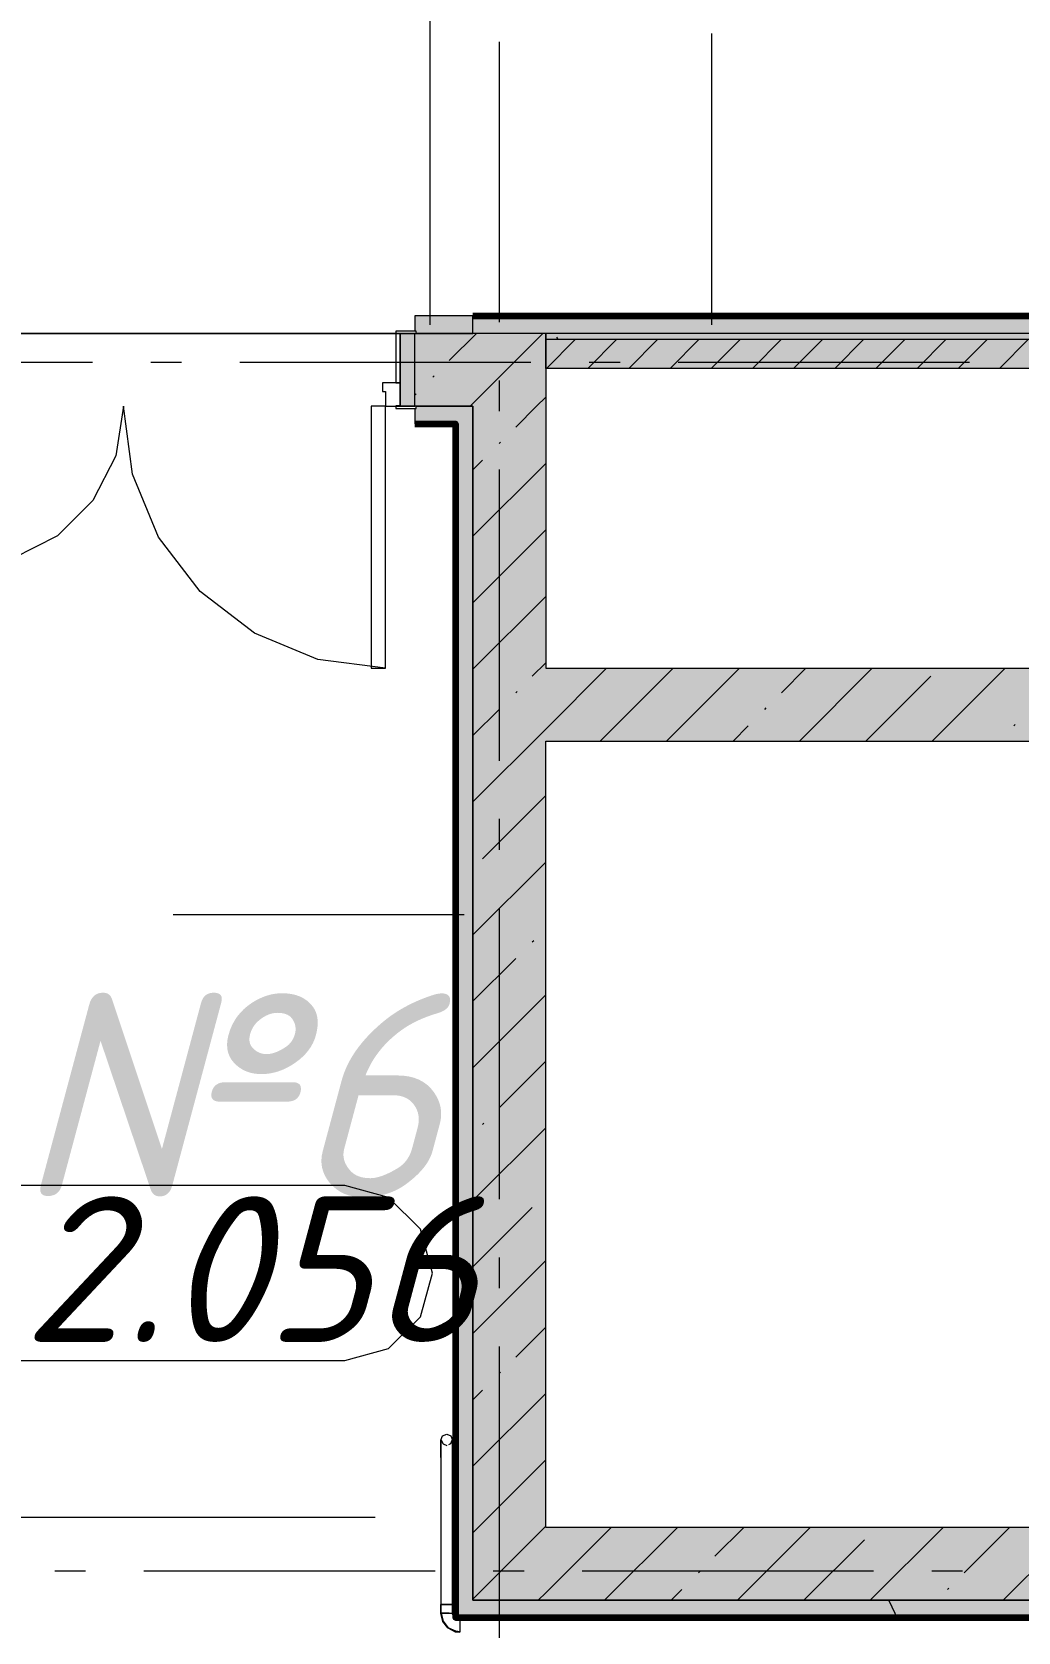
# Model space of a CAD drawing. Header units: millimetres. Extents: x -537608 to 253996, y -217170 to 186033.
# Drawn here: x -367516 to -364129, y -52760 to -47266 of the extents above; entities that cross this region are included whole.
import ezdxf

# ---------------------------------------------------------------- set-up
doc = ezdxf.new("R2010")
doc.units = ezdxf.units.MM
doc.layers.add('16) Лак 1.6м', color=160, linetype='Continuous', lineweight=90)
doc.layers.add('PDF _Геометрия', color=7, linetype='Continuous')
doc.layers.add('PDF _Текст', color=7, linetype='Continuous')
doc.layers.add('PDF _Сплошная заливка', color=7, linetype='Continuous', true_color=0xffffff)
doc.styles.add('PDF ISOCPEUR Italic', font='isocpeui.ttf')

msp = doc.modelspace()

# ---------------------------------------------------------------- hatches: boundary and pattern name
at = {"layer": 'PDF _Сплошная заливка', "true_color": 0x93bf4f, "transparency": 33554559}
h = msp.add_hatch(color=73, dxfattribs=at)
h.paths.add_polyline_path([(-366196.372, -48300.6672), (-366001.3746, -48300.6672), (-366001.3746, -48240.6687), (-366201.3754, -48240.6687), (-366201.3754, -48292.669), (-366196.372, -48292.669), (-366196.372, -48299.1687)], flags=0)
h.paths.add_polyline_path([(-367856.3774, -48300.6672), (-367852.7087, -48292.669), (-367851.3739, -48292.669), (-367851.3739, -48240.6687), (-367861.3722, -48240.6687), (-367861.3722, -48300.6672)], flags=0)
at = {"layer": 'PDF _Сплошная заливка', "true_color": 0xff7d7d, "transparency": 33554559}
msp.add_hatch(color=11, dxfattribs=at).paths.add_polyline_path([(-362661.3758, -48300.6672), (-362661.3758, -48240.6687), (-366001.3746, -48240.6687), (-366001.3746, -48300.6672), (-363319.2067, -48300.6672)])
at = {"layer": 'PDF _Сплошная заливка', "transparency": 33554559}
h = msp.add_hatch(color=256, dxfattribs=at)
h.paths.add_polyline_path([(-366196.372, -48550.6683), (-365751.3735, -48550.6683), (-365751.3735, -48300.6672), (-366201.3754, -48300.6672), (-366201.3754, -48550.6683)], flags=0)
h.paths.add_polyline_path([(-367856.3774, -48550.6683), (-367851.3739, -48550.6683), (-367851.3739, -48300.6672), (-367861.3722, -48300.6672), (-367861.3722, -48550.6683)], flags=0)
for points in [[(-364051.3749, -48320.6682), (-364051.3749, -48300.6672), (-365751.3735, -48300.6672), (-365751.3735, -48320.6682), (-364995.1612, -48320.6682)], [(-364051.3749, -48420.6686), (-364051.3749, -48320.6682), (-365751.3735, -48320.6682), (-365751.3735, -48420.6686), (-364995.1612, -48420.6686)], [(-365833.1428, -52650.6707), (-365751.3735, -52650.6707), (-365751.3735, -48550.6683), (-366001.3746, -48550.6683), (-366001.3746, -52650.6707)], [(-364051.3749, -49700.6689), (-364051.3749, -49450.6678), (-365751.3735, -49450.6678), (-365751.3735, -49700.6689), (-364995.1612, -49700.6689)], [(-363074.4331, -52650.6707), (-360361.3746, -52650.6707), (-360361.3746, -52400.6697), (-365751.3735, -52400.6697), (-365751.3735, -52650.6707), (-363319.2067, -52650.6707)]]:
    msp.add_hatch(color=256, dxfattribs=at).paths.add_polyline_path(points)
at = {"layer": 'PDF _Сплошная заливка', "true_color": 0x56bc34, "transparency": 33554559}
h = msp.add_hatch(color=85, dxfattribs=at)
h.paths.add_polyline_path([(-366196.372, -48610.669), (-366061.3731, -48610.669), (-366061.3731, -48550.6683), (-366196.372, -48550.6683), (-366196.372, -48558.6687), (-366201.3754, -48558.6687), (-366201.3754, -48610.669)], flags=0)
h.paths.add_polyline_path([(-367851.3739, -48610.669), (-367851.3739, -48558.6687), (-367856.3774, -48558.6687), (-367856.3774, -48550.6683), (-368051.3748, -48550.6683), (-368051.3748, -48610.669), (-367861.3722, -48610.669)], flags=0)
for points in [[(-366042.6338, -52710.6693), (-366001.3746, -52710.6693), (-366001.3746, -48550.6683), (-366061.3731, -48550.6683), (-366061.3731, -52710.6693)], [(-363911.3725, -52710.6693), (-363911.3725, -52650.6707), (-366001.3746, -52650.6707), (-366001.3746, -52710.6693), (-364995.1612, -52710.6693)]]:
    msp.add_hatch(color=85, dxfattribs=at).paths.add_polyline_path(points)

# ---------------------------------------------------------------- linework, layer by layer
at = {"layer": '16) Лак 1.6м'}
msp.add_line((-366001.3746, -48240.6687), (-362661.3758, -48240.6687), dxfattribs=at)
msp.add_lwpolyline([(-366201.3754, -48610.669), (-366061.3731, -48610.669), (-366061.3731, -52710.6693), (-360671.3742, -52710.6693), (-360671.3742, -55730.6701), (-360973.3734, -55730.6701), (-360973.3734, -55990.6695), (-368051.3748, -55990.6695), (-368051.3748, -48610.669), (-367851.3739, -48610.669)], dxfattribs=at)
at = {"layer": 'PDF _Геометрия', "lineweight": 9}
for p, q in [((-366148.2319, -48270.668), (-366148.2319, -46806.9754)), ((-365181.142, -48270.668), (-365181.142, -47270.668)), ((-366266.3689, -48292.669), (-366266.3689, -48300.6672)), ((-366196.372, -48292.669), (-366266.3689, -48292.669)), ((-366001.3746, -48240.6687), (-366201.3754, -48240.6687)), ((-366201.3754, -48240.6687), (-366201.3754, -48292.669)), ((-366196.372, -48300.6672), (-366196.372, -48292.669)), ((-366001.3746, -48300.6672), (-366001.3746, -48240.6687)), ((-366001.3746, -48300.6672), (-366001.3746, -48240.6687)), ((-366266.3689, -48300.6672), (-366266.3689, -48470.6688)), ((-366251.3756, -48300.6672), (-366266.3689, -48300.6672)), ((-366266.3689, -48300.6672), (-366196.372, -48300.6672)), ((-366251.3756, -48300.6672), (-366251.3756, -48550.6683)), ((-366201.3754, -48300.6672), (-366251.3756, -48300.6672)), ((-366251.3756, -48470.6688), (-366251.3756, -48300.6672)), ((-366201.3754, -48550.6683), (-366201.3754, -48300.6672)), ((-366001.3746, -48300.6672), (-366196.372, -48300.6672)), ((-366196.372, -48300.6672), (-366001.3746, -48300.6672)), ((-366082.4462, -48394.1248), (-365988.9908, -48300.6672)), ((-366010.8907, -48550.6683), (-365760.8896, -48300.6672)), ((-363801.3738, -48300.6672), (-366001.3746, -48300.6672)), ((-365751.3735, -48300.6672), (-366001.3746, -48300.6672)), ((-364051.3749, -48300.6672), (-365751.3735, -48300.6672)), ((-365751.3735, -48300.6672), (-365751.3735, -48320.6682)), ((-365751.3735, -48320.6682), (-365751.3735, -48300.6672)), ((-365751.3735, -48320.6682), (-364051.3749, -48320.6682)), ((-365751.3735, -48320.6682), (-365751.3735, -48420.6686)), ((-365751.3735, -48420.6686), (-365751.3735, -48320.6682)), ((-365748.6091, -48420.6686), (-365648.6087, -48320.6682)), ((-365607.1859, -48420.6686), (-365507.1854, -48320.6682)), ((-365465.7626, -48420.6686), (-365365.7622, -48320.6682)), ((-365324.3393, -48420.6686), (-365224.3389, -48320.6682)), ((-365182.9247, -48420.6686), (-365082.9242, -48320.6682)), ((-365041.5014, -48420.6686), (-364941.501, -48320.6682)), ((-364900.0781, -48420.6686), (-364800.0777, -48320.6682)), ((-364758.6549, -48420.6686), (-364658.6544, -48320.6682)), ((-364617.2316, -48420.6686), (-364517.2312, -48320.6682)), ((-364475.8169, -48420.6686), (-364375.8165, -48320.6682)), ((-364334.3937, -48420.6686), (-364234.3932, -48320.6682)), ((-364192.9704, -48420.6686), (-364092.97, -48320.6682)), ((-366139.4737, -48451.148), (-366134.7286, -48446.4072)), ((-365751.3735, -48420.6686), (-365751.3735, -48550.6683)), ((-364051.3749, -48420.6686), (-365751.3735, -48420.6686)), ((-366251.3756, -48470.6688), (-366311.3742, -48470.6688)), ((-366311.3742, -48470.6688), (-366311.3742, -48500.668)), ((-366311.3742, -48500.668), (-366301.3758, -48500.668)), ((-366301.3758, -48500.668), (-366301.3758, -48550.6683)), ((-366266.3689, -48470.6688), (-366251.3756, -48470.6688)), ((-366251.3756, -48550.6683), (-366251.3756, -48470.6688)), ((-366201.3754, -48513.0497), (-366196.4925, -48508.1733)), ((-367201.3711, -48550.6683), (-367228.2916, -48720.6268)), ((-367170.7044, -48783.6051), (-367201.3711, -48550.6683)), ((-366301.3758, -48550.6683), (-366351.3761, -48550.6683)), ((-366351.3761, -48550.6683), (-366351.3761, -49450.6678)), ((-366301.3758, -49450.6678), (-366301.3758, -48550.6683)), ((-366301.3758, -48550.6683), (-366251.3756, -48550.6683)), ((-366266.3689, -48549.6672), (-366266.3689, -48550.6683)), ((-366251.3756, -48549.6672), (-366266.3689, -48549.6672)), ((-366266.3689, -48550.6683), (-366251.3756, -48550.6683)), ((-366266.3689, -48550.6683), (-366266.3689, -48558.6687)), ((-366196.372, -48550.6683), (-366266.3689, -48550.6683)), ((-366266.3689, -48558.6687), (-366196.372, -48558.6687)), ((-366251.3756, -48550.6683), (-366251.3756, -48549.6672)), ((-366251.3756, -48550.6683), (-366201.3754, -48550.6683)), ((-366201.3754, -48558.6687), (-366201.3754, -48610.669)), ((-366196.372, -48550.6683), (-366061.3731, -48550.6683)), ((-366061.3731, -48550.6683), (-366196.372, -48550.6683)), ((-366196.372, -48558.6687), (-366196.372, -48550.6683)), ((-366001.3746, -48550.6683), (-366061.3731, -48550.6683)), ((-366061.3731, -48550.6683), (-366001.3746, -48550.6683)), ((-366001.3746, -52650.6707), (-366001.3746, -48550.6683)), ((-366001.3746, -48550.6683), (-366001.3746, -52650.6707)), ((-365854.345, -48622.2239), (-365782.7894, -48550.6683)), ((-365782.7894, -48550.6683), (-365751.3735, -48519.248)), ((-365751.3735, -48550.6683), (-365751.3735, -49450.6678)), ((-366201.3754, -48610.669), (-366061.3731, -48610.669)), ((-366061.3731, -48610.669), (-366061.3731, -52710.6693)), ((-365911.3725, -48679.2471), (-365906.6274, -48674.5062)), ((-367228.2916, -48720.6268), (-367306.418, -48873.9495)), ((-367080.797, -49000.668), (-367170.7044, -48783.6051)), ((-366001.3746, -48769.247), (-365968.3999, -48736.2724)), ((-366001.3746, -48997.3461), (-365751.3735, -48747.3471)), ((-367306.418, -48873.9495), (-367428.0944, -48995.628)), ((-367428.0944, -48995.628), (-367581.4107, -49073.7501)), ((-366937.7719, -49187.0644), (-367080.797, -49000.668)), ((-366001.3746, -49225.4451), (-365751.3735, -48975.444)), ((-366751.3692, -49330.0916), (-366937.7719, -49187.0644)), ((-366001.3746, -49453.5441), (-365751.3735, -49203.5431)), ((-366534.3083, -49420.0012), (-366751.3692, -49330.0916)), ((-366301.3758, -49450.6678), (-366534.3083, -49420.0012)), ((-365797.3262, -49477.5927), (-365751.3735, -49431.6422)), ((-366351.3761, -49450.6678), (-366301.3758, -49450.6678)), ((-365751.3735, -49659.7412), (-365542.3044, -49450.6678)), ((-365751.3735, -49450.6678), (-364051.3749, -49450.6678)), ((-365564.2043, -49700.6689), (-365314.2032, -49450.6678)), ((-365336.103, -49700.6689), (-365086.102, -49450.6678)), ((-364941.9574, -49534.618), (-364858.0094, -49450.6678)), ((-364879.9093, -49700.6689), (-364629.9082, -49450.6678)), ((-364651.808, -49700.6689), (-364428.7361, -49477.5927)), ((-364423.7068, -49700.6689), (-364173.7057, -49450.6678)), ((-365854.345, -49534.618), (-365849.6085, -49529.875)), ((-366001.3746, -49681.6411), (-365911.3725, -49591.6411)), ((-364998.9762, -49591.6411), (-364994.2397, -49586.9003)), ((-366001.3746, -49909.7402), (-365751.3735, -49659.7412)), ((-365108.0018, -49700.6689), (-365056.0037, -49648.6665)), ((-364143.6074, -49648.6665), (-364138.8709, -49643.9256)), ((-365751.3735, -52400.6697), (-365751.3735, -49700.6689)), ((-365751.3735, -49700.6689), (-364051.3749, -49700.6689)), ((-365968.3999, -50104.8624), (-365751.3735, -49887.8403)), ((-366001.3746, -50365.9382), (-365751.3735, -50115.9372)), ((-366031.3695, -50297.2418), (-367031.3738, -50297.2418)), ((-365797.3262, -50389.9868), (-365792.581, -50385.246)), ((-366001.3746, -50594.0352), (-365854.345, -50447.0099)), ((-366001.3746, -50822.1364), (-365751.3735, -50572.1353)), ((-365911.3725, -50960.2312), (-365751.3735, -50800.2322)), ((-366001.3746, -51278.3302), (-365751.3735, -51028.3335)), ((-365968.3999, -51017.2586), (-365963.6548, -51012.5178)), ((-366001.3746, -51506.4314), (-365797.3262, -51302.383)), ((-366001.3746, -51734.5283), (-365751.3735, -51484.5273)), ((-365854.345, -51815.6043), (-365751.3735, -51712.6285)), ((-365911.3725, -51872.6275), (-365906.6274, -51867.8866)), ((-366001.3746, -51962.6296), (-365968.3999, -51929.6506)), ((-366001.3746, -52190.7265), (-365751.3735, -51940.7254)), ((-366105.3278, -52086.3383), (-366091.3767, -52080.6674)), ((-366091.3767, -52080.6674), (-366077.0466, -52086.7172)), ((-366111.3733, -52100.6684), (-366105.3278, -52086.3383)), ((-366111.3733, -52100.6684), (-366111.3733, -52106.9378)), ((-366111.3733, -52101.719), (-366111.3733, -52100.6684)), ((-366111.3733, -52112.8455), (-366111.3733, -52101.719)), ((-366111.3733, -52106.9378), (-366111.3733, -52124.4327)), ((-366111.3733, -52133.966), (-366111.3733, -52112.8455)), ((-366111.3733, -52124.4327), (-366111.3733, -52149.5017)), ((-366111.3733, -52160.6669), (-366111.3733, -52133.966)), ((-366109.8749, -52100.6684), (-366103.8466, -52114.3267)), ((-366103.8466, -52114.3267), (-366091.3767, -52119.1709)), ((-366083.5572, -52115.7219), (-366077.7183, -52113.1469)), ((-366077.7183, -52113.1469), (-366072.8699, -52100.6684)), ((-366077.0466, -52086.7172), (-366071.3715, -52100.6684)), ((-366071.3715, -52100.6684), (-366071.3715, -52106.9378)), ((-366071.3715, -52101.719), (-366071.3715, -52100.6684)), ((-366071.3715, -52112.8455), (-366071.3715, -52101.719)), ((-366071.3715, -52106.9378), (-366071.3715, -52124.4327)), ((-366071.3715, -52133.966), (-366071.3715, -52112.8455)), ((-366071.3715, -52124.4327), (-366071.3715, -52149.5017)), ((-366071.3715, -52160.6669), (-366071.3715, -52133.966)), ((-366111.3733, -52149.5017), (-366111.3733, -52160.6669)), ((-366111.3733, -52160.6669), (-366111.3733, -52665.6682)), ((-366071.3715, -52149.5017), (-366071.3715, -52160.6669)), ((-366071.3715, -52665.6682), (-366071.3715, -52160.6669)), ((-366001.3746, -52418.8233), (-365751.3735, -52168.8266)), ((-366001.3746, -52646.9246), (-365751.3735, -52396.9236)), ((-365751.3735, -52625.0204), (-365527.0184, -52400.6697)), ((-364051.3749, -52400.6697), (-365751.3735, -52400.6697)), ((-365548.9183, -52650.6707), (-365298.9258, -52400.6697)), ((-365170.05, -52499.8993), (-365070.8246, -52400.6697)), ((-365092.7245, -52650.6707), (-364842.7234, -52400.6697)), ((-364636.5307, -52650.6707), (-364386.5296, -52400.6697)), ((-364314.6812, -52556.9225), (-364158.4284, -52400.6697)), ((-364180.3282, -52650.6707), (-363930.3272, -52400.6697)), ((-364864.6233, -52650.6707), (-364656.8287, -52442.8719)), ((-365227.0774, -52556.9225), (-365222.3323, -52552.1817)), ((-365777.0195, -52650.6707), (-365751.3735, -52625.0204)), ((-365320.8257, -52650.6707), (-365284.1049, -52613.9456)), ((-364371.7086, -52613.9456), (-364366.9636, -52609.2048)), ((-366111.3733, -52665.6682), (-366110.693, -52665.6682)), ((-366110.693, -52665.6682), (-366111.3733, -52665.6682)), ((-366111.3733, -52665.6682), (-366111.3733, -52695.6675)), ((-366111.3733, -52695.6675), (-366111.3733, -52665.6682)), ((-366110.693, -52665.6682), (-366108.695, -52665.6682)), ((-366108.695, -52665.6682), (-366110.693, -52665.6682)), ((-366108.695, -52665.6682), (-366105.5173, -52665.6682)), ((-366105.5173, -52665.6682), (-366108.695, -52665.6682)), ((-366105.5173, -52665.6682), (-366101.375, -52665.6682)), ((-366101.375, -52665.6682), (-366105.5173, -52665.6682)), ((-366101.375, -52665.6682), (-366096.5524, -52665.6682)), ((-366096.5524, -52665.6682), (-366101.375, -52665.6682)), ((-366096.5524, -52665.6682), (-366091.3767, -52665.6682)), ((-366091.3767, -52665.6682), (-366096.5524, -52665.6682)), ((-366086.1924, -52665.6682), (-366091.3767, -52665.6682)), ((-366091.3767, -52665.6682), (-366086.1924, -52665.6682)), ((-366081.3697, -52665.6682), (-366086.1924, -52665.6682)), ((-366086.1924, -52665.6682), (-366081.3697, -52665.6682)), ((-366077.2274, -52665.6682), (-366081.3697, -52665.6682)), ((-366081.3697, -52665.6682), (-366077.2274, -52665.6682)), ((-366074.0497, -52665.6682), (-366077.2274, -52665.6682)), ((-366077.2274, -52665.6682), (-366074.0497, -52665.6682)), ((-366072.0518, -52665.6682), (-366074.0497, -52665.6682)), ((-366074.0497, -52665.6682), (-366072.0518, -52665.6682)), ((-366071.3715, -52665.6682), (-366072.0518, -52665.6682)), ((-366072.0518, -52665.6682), (-366071.3715, -52665.6682)), ((-366071.3715, -52665.6682), (-366071.3715, -52695.6675)), ((-366071.3715, -52695.6675), (-366071.3715, -52665.6682)), ((-363911.3725, -52650.6707), (-366001.3746, -52650.6707)), ((-366001.3746, -52650.6707), (-365751.3735, -52650.6707)), ((-365751.3735, -52650.6707), (-363074.4331, -52650.6707)), ((-366110.693, -52695.6675), (-366111.3733, -52695.6675)), ((-366111.3733, -52695.6675), (-366105.0953, -52723.5396)), ((-366105.0953, -52723.5396), (-366111.3733, -52695.6675)), ((-366111.3733, -52695.6675), (-366110.8738, -52695.6675)), ((-366110.8738, -52695.6675), (-366111.3733, -52695.6675)), ((-366111.3733, -52695.6675), (-366110.693, -52695.6675)), ((-366110.693, -52695.6675), (-366111.3733, -52695.6675)), ((-366111.3733, -52695.6675), (-366110.693, -52695.6675)), ((-366110.693, -52695.6675), (-366111.3733, -52695.6675)), ((-366111.3733, -52695.6675), (-366110.693, -52695.6675)), ((-366110.8738, -52695.6675), (-366109.3926, -52695.6675)), ((-366109.3926, -52695.6675), (-366110.8738, -52695.6675)), ((-366108.695, -52695.6675), (-366110.693, -52695.6675)), ((-366110.693, -52695.6675), (-366108.695, -52695.6675)), ((-366108.695, -52695.6675), (-366110.693, -52695.6675)), ((-366110.693, -52695.6675), (-366108.695, -52695.6675)), ((-366108.695, -52695.6675), (-366110.693, -52695.6675)), ((-366110.693, -52695.6675), (-366108.695, -52695.6675)), ((-366103.5969, -52723.1908), (-366109.8749, -52695.6675)), ((-366109.8749, -52695.6675), (-366109.2462, -52695.6675)), ((-366109.2462, -52695.6675), (-366109.8749, -52695.6675)), ((-366109.8749, -52695.6675), (-366103.5969, -52723.1908)), ((-366109.8749, -52695.6675), (-366109.2462, -52695.6675)), ((-366109.2462, -52695.6675), (-366109.8749, -52695.6675)), ((-366109.2462, -52695.6675), (-366109.8749, -52695.6675)), ((-366109.8749, -52695.6675), (-366109.2462, -52695.6675)), ((-366109.2462, -52695.6675), (-366109.8749, -52695.6675)), ((-366109.8749, -52695.6675), (-366109.2462, -52695.6675)), ((-366105.5173, -52695.6675), (-366108.695, -52695.6675)), ((-366108.695, -52695.6675), (-366105.5173, -52695.6675)), ((-366101.375, -52695.6675), (-366105.5173, -52695.6675)), ((-366105.5173, -52695.6675), (-366101.375, -52695.6675)), ((-366105.0953, -52723.5396), (-366087.4755, -52746.0251)), ((-366087.4755, -52746.0251), (-366105.0953, -52723.5396)), ((-366086.0115, -52745.2759), (-366103.5969, -52723.1908)), ((-366103.5969, -52723.1908), (-366086.0115, -52745.2759)), ((-366096.5524, -52695.6675), (-366101.375, -52695.6675)), ((-366101.375, -52695.6675), (-366096.5524, -52695.6675)), ((-366091.3767, -52695.6675), (-366096.5524, -52695.6675)), ((-366096.5524, -52695.6675), (-366091.3767, -52695.6675)), ((-366086.9158, -52695.6675), (-366091.3767, -52695.6675)), ((-366091.3767, -52695.6675), (-366086.1924, -52695.6675)), ((-366082.696, -52695.6675), (-366086.9158, -52695.6675)), ((-366086.1924, -52695.6675), (-366081.3697, -52695.6675)), ((-366081.3697, -52695.6675), (-366077.2274, -52695.6675)), ((-366077.2274, -52695.6675), (-366074.0497, -52695.6675)), ((-366074.0497, -52695.6675), (-366072.0518, -52695.6675)), ((-366072.0518, -52695.6675), (-366074.0497, -52695.6675)), ((-366074.0497, -52695.6675), (-366072.0518, -52695.6675)), ((-366072.0518, -52695.6675), (-366074.0497, -52695.6675)), ((-366074.0497, -52695.6675), (-366072.0518, -52695.6675)), ((-366072.0518, -52695.6675), (-366074.0497, -52695.6675)), ((-366073.5072, -52695.6675), (-366072.8699, -52695.6675)), ((-366072.8699, -52695.6675), (-366073.5072, -52695.6675)), ((-366073.5072, -52695.6675), (-366072.8699, -52695.6675)), ((-366072.8699, -52695.6675), (-366073.5072, -52695.6675)), ((-366073.5072, -52695.6675), (-366072.8699, -52695.6675)), ((-366072.8699, -52695.6675), (-366073.5072, -52695.6675)), ((-366073.5072, -52695.6675), (-366072.8699, -52695.6675)), ((-366072.8699, -52695.6675), (-366073.5072, -52695.6675)), ((-366071.8796, -52695.6675), (-366073.3522, -52695.6675)), ((-366073.3522, -52695.6675), (-366071.8796, -52695.6675)), ((-366072.0518, -52695.6675), (-366071.3715, -52695.6675)), ((-366071.3715, -52695.6675), (-366072.0518, -52695.6675)), ((-366072.0518, -52695.6675), (-366071.3715, -52695.6675)), ((-366071.3715, -52695.6675), (-366072.0518, -52695.6675)), ((-366072.0518, -52695.6675), (-366071.3715, -52695.6675)), ((-366071.3715, -52695.6675), (-366072.0518, -52695.6675)), ((-366071.3715, -52695.6675), (-366071.8796, -52695.6675)), ((-366071.8796, -52695.6675), (-366071.3715, -52695.6675)), ((-366071.3715, -52695.6675), (-366071.1217, -52699.2027)), ((-366071.1217, -52699.2027), (-366071.3715, -52695.6675)), ((-366071.1217, -52699.2027), (-366062.751, -52714.5532)), ((-366062.751, -52714.5532), (-366071.1217, -52699.2027)), ((-366062.751, -52714.5532), (-366046.3713, -52720.6676)), ((-366046.3713, -52720.6676), (-366062.751, -52714.5532)), ((-366061.3731, -52710.6693), (-366001.3746, -52710.6693)), ((-361841.3757, -52720.6676), (-366046.3713, -52720.6676)), ((-366046.3713, -52720.6676), (-366046.3713, -52760.6694)), ((-366001.3746, -52710.6693), (-363911.3725, -52710.6693)), ((-366087.4755, -52746.0251), (-366061.9156, -52758.7835)), ((-366061.9156, -52758.7835), (-366087.4755, -52746.0251)), ((-366060.5981, -52757.5563), (-366086.0115, -52745.2759)), ((-366086.0115, -52745.2759), (-366060.5981, -52757.5563)), ((-366061.9156, -52758.7835), (-366046.3713, -52760.6694)), ((-366046.3713, -52760.6694), (-366061.9156, -52758.7835)), ((-366046.3713, -52759.171), (-366060.5981, -52757.5563)), ((-366060.5981, -52757.5563), (-366046.3713, -52759.171))]:
    msp.add_line(p, q, dxfattribs=at)
at = {"layer": 'PDF _Геометрия', "color": 253, "lineweight": 9, "true_color": 0xaaaaaa}
for p, q in [((-365911.3725, -47299.6425), (-365911.3725, -48262.2026)), ((-367307.7271, -48400.6676), (-368307.7227, -48400.6676)), ((-367001.887, -48400.6676), (-367107.7262, -48400.6676)), ((-365801.8904, -48400.6676), (-366801.8947, -48400.6676)), ((-365496.0589, -48400.6676), (-365601.8896, -48400.6676)), ((-364296.0538, -48400.6676), (-365296.0581, -48400.6676)), ((-365911.3725, -48462.2034), (-365911.3725, -48568.0362)), ((-365911.3725, -48768.0348), (-365911.3725, -49768.037)), ((-365911.3725, -49968.0379), (-365911.3725, -50073.8685)), ((-365911.3725, -50273.8694), (-365911.3725, -51273.8693)), ((-366440.7237, -51227.1545), (-367640.7288, -51227.1545)), ((-366290.7231, -51267.3458), (-366440.7237, -51227.1545)), ((-366180.9224, -51377.1552), (-366290.7231, -51267.3458)), ((-366140.7224, -51527.1558), (-366180.9224, -51377.1552)), ((-365911.3725, -51473.8701), (-365911.3725, -51579.7051)), ((-366180.9224, -51677.1564), (-366140.7224, -51527.1558)), ((-366290.7231, -51786.9614), (-366180.9224, -51677.1564)), ((-366440.7237, -51827.1528), (-366290.7231, -51786.9614)), ((-365911.3725, -51779.7016), (-365911.3725, -52779.7016)), ((-367640.7288, -51827.1528), (-366440.7237, -51827.1528)), ((-367749.763, -52365.1889), (-366336.8565, -52365.1889)), ((-367331.4698, -52550.6703), (-367437.3005, -52550.6703)), ((-366131.4733, -52550.6703), (-367131.469, -52550.6703)), ((-365825.6332, -52550.6703), (-365931.4724, -52550.6703)), ((-364625.6367, -52550.6703), (-365625.6323, -52550.6703)), ((-364319.8052, -52550.6703), (-364425.6359, -52550.6703)), ((-364540.1213, -52720.6676), (-364572.7601, -52650.6707)), ((-366011.3729, -52720.6676), (-366011.3729, -52710.6693)), ((-366011.3729, -52710.6693), (-366011.3729, -52720.6676)), ((-365711.3716, -52720.6676), (-365711.3716, -52710.6693)), ((-365711.3716, -52710.6693), (-365711.3716, -52720.6676)), ((-365411.3703, -52720.6676), (-365411.3703, -52710.6693)), ((-365411.3703, -52710.6693), (-365411.3703, -52720.6676)), ((-365111.3691, -52720.6676), (-365111.3691, -52710.6693)), ((-365111.3691, -52710.6693), (-365111.3691, -52720.6676)), ((-364811.3764, -52720.6676), (-364811.3764, -52710.6693)), ((-364811.3764, -52710.6693), (-364811.3764, -52720.6676)), ((-364511.3751, -52720.6676), (-364511.3751, -52710.6693)), ((-364511.3751, -52710.6693), (-364511.3751, -52720.6676)), ((-364211.3738, -52720.6676), (-364211.3738, -52710.6693)), ((-364211.3738, -52710.6693), (-364211.3738, -52720.6676))]:
    msp.add_line(p, q, dxfattribs=at)
at = {"layer": 'PDF _Геометрия', "color": 9, "lineweight": 9, "true_color": 0xc0c0c0}
for p, q in [((-366266.3689, -48300.6672), (-367786.3719, -48300.6672)), ((-367786.3719, -48300.6672), (-366266.3689, -48300.6672))]:
    msp.add_line(p, q, dxfattribs=at)
at = {"layer": 'PDF _Геометрия', "color": 8, "lineweight": 9, "true_color": 0x787878}
for p, q in [((-365710.1315, -48319.512), (-365713.4816, -48313.7055)), ((-365042.2334, -48300.6672), (-365042.8534, -48301.7437))]:
    msp.add_line(p, q, dxfattribs=at)
at = {"layer": 'PDF _Сплошная заливка', "color": 7, "lineweight": 35, "true_color": 0xf4f4f4, "transparency": 33554559}
msp.add_solid([(-366251.3756, -48550.6683), (-366201.3754, -48550.6683), (-366251.3756, -48300.6672), (-366201.3754, -48300.6672)], dxfattribs=at)

# ---------------------------------------------------------------- texts
at = {"layer": 'PDF _Текст', "attachment_point": 4, "style": 'PDF ISOCPEUR Italic'}
for s, insert, char_height in [('№6', (-367571.4181, -50916.9555), 700), ('2.056', (-367548.057, -51513.8656), 500)]:
    msp.add_mtext(s, dxfattribs=dict(at, insert=insert, char_height=char_height))

doc.saveas('drawing.dxf')
